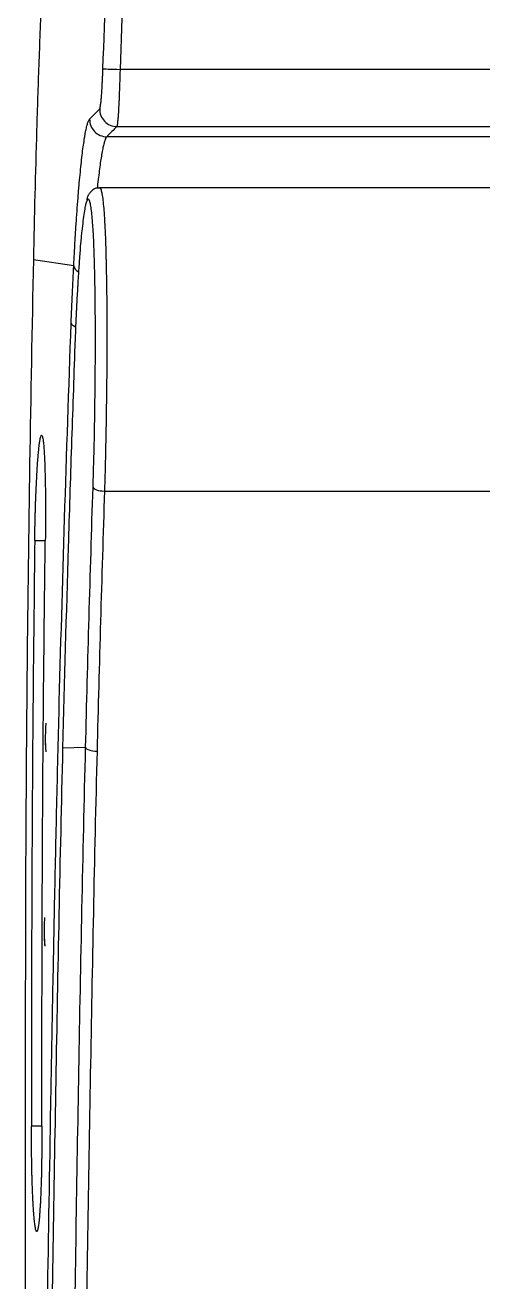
# Model space of a CAD drawing. Header units: millimetres. Extents: x -33000 to 294000, y 0 to 42408.
# Drawn here: x 275991.4 to 276031.4, y 15244.9 to 15354.8 of the extents above; entities that cross this region are included whole.
import ezdxf

# ---------------------------------------------------------------- set-up
doc = ezdxf.new("R2010")
doc.units = ezdxf.units.MM
doc.header["$LTSCALE"] = 50
doc.layers.add('arch', color=8, linetype='Continuous')

# ---------------------------------------------------------------- blocks, each defined once
blk = doc.blocks.new('A$C154C3404')
at = {"linetype": 'Continuous'}
for p, q in [((-210.84, 195.59), (-210.3, 199.12)), ((-252.93, 194.55), (-252.99, 196.56)), ((-204.01, 157.6), (-204.01, 193.32)), ((-199.55, 158.05), (-199.55, 192.7)), ((-198.65, 191.82), (-198.65, 157.16))]:
    blk.add_line(p, q, dxfattribs=at)
for centre, major_axis, ratio, start_param, end_param in [((-215.87, 194.31), (0.05, 1.5), 0.325788, 0.052844, 0.730475), ((-210.87, 194.09), (0.08, 1.5), 0.514192, 0.058252, 0.785639), ((-252.93, 193.55), (-0.025, -1), 0.32589, 3.194438, 4.720576), ((-230.2, 192.9), (-0.032, -0.999), 0.32583, 3.194436, 4.722836), ((-198.05, 192.7), (1.05, 1.07), 0.997304, 0.748443, 2.347461), ((-197.15, 191.82), (1.05, 1.07), 0.997302, 0.748005, 2.347892), ((-193.66, 191.53), (0.05, 1.5), 0.00001, 0.049886, 1.570771)]:
    blk.add_ellipse(centre, major_axis=major_axis, ratio=ratio, start_param=start_param, end_param=end_param, dxfattribs=at)
for points, knots in [([(-210.3, 199.12), (-216.24, 199.24), (-222.19, 199.35), (-234.07, 199.54), (-240.02, 199.62), (-248.94, 199.7), (-251.91, 199.73), (-257.85, 199.77), (-260.83, 199.79), (-269.74, 199.82), (-275.69, 199.83), (-287.58, 199.84), (-296.5, 199.84), (-305.41, 199.82), (-311.36, 199.8), (-314.33, 199.79), (-323.25, 199.76), (-329.2, 199.73), (-338.11, 199.68), (-341.09, 199.67), (-347.03, 199.63), (-350, 199.62), (-352.98, 199.6)], [0, 0, 0, 0, 0.125, 0.125, 0.25, 0.25, 0.3125, 0.3125, 0.375, 0.375, 0.5, 0.5, 0.625, 0.6875, 0.6875, 0.75, 0.75, 0.875, 0.875, 0.9375, 0.9375, 1, 1, 1, 1]), ([(-286.05, 198.37), (-286.06, 198.37), (-286.09, 198.37), (-286.14, 198.37), (-286.18, 198.37), (-286.23, 198.37), (-286.27, 198.37), (-286.32, 198.37), (-286.36, 198.37), (-286.41, 198.37), (-286.45, 198.37), (-286.5, 198.37), (-286.55, 198.37), (-286.59, 198.37), (-286.64, 198.37), (-286.68, 198.37), (-286.73, 198.37), (-286.77, 198.37), (-286.82, 198.37), (-286.86, 198.37), (-286.9, 198.37), (-286.95, 198.37), (-286.99, 198.37), (-287.04, 198.37), (-287.08, 198.37), (-287.13, 198.37), (-287.17, 198.37), (-287.22, 198.37), (-287.26, 198.37), (-287.31, 198.37), (-287.35, 198.38), (-287.4, 198.38), (-287.44, 198.38), (-287.49, 198.38), (-287.53, 198.38), (-287.58, 198.38), (-287.62, 198.38), (-287.66, 198.38), (-287.71, 198.38), (-287.75, 198.38), (-287.8, 198.38), (-287.98, 198.38), (-288.29, 198.38), (-288.72, 198.39), (-289.15, 198.4), (-289.57, 198.4), (-289.99, 198.41), (-290.39, 198.42), (-290.78, 198.43), (-291.2, 198.45), (-291.65, 198.46), (-292.12, 198.48), (-292.56, 198.5), (-292.97, 198.52), (-293.35, 198.55), (-293.7, 198.57), (-294.02, 198.6), (-294.3, 198.62), (-294.55, 198.65), (-294.77, 198.68), (-294.94, 198.71), (-295.08, 198.74), (-295.18, 198.77), (-295.23, 198.8), (-295.25, 198.83), (-295.24, 198.86), (-295.18, 198.89), (-295.08, 198.92), (-294.94, 198.95), (-294.77, 198.97), (-294.56, 199), (-294.31, 199.03), (-294.03, 199.06), (-293.71, 199.08), (-293.36, 199.11), (-292.98, 199.13), (-292.5, 199.16), (-291.9, 199.18), (-291.3, 199.21), (-290.79, 199.22), (-290.39, 199.24), (-289.99, 199.25), (-289.58, 199.26), (-289.16, 199.26), (-288.73, 199.27), (-288.29, 199.28), (-287.97, 199.28), (-287.76, 199.28), (-287.67, 199.28), (-287.57, 199.28), (-287.48, 199.28), (-287.38, 199.29), (-287.29, 199.29), (-287.19, 199.29), (-287.1, 199.29), (-287, 199.29), (-286.91, 199.29), (-286.81, 199.29), (-286.72, 199.29), (-286.62, 199.29), (-286.53, 199.29), (-286.43, 199.29), (-286.34, 199.29), (-286.24, 199.29), (-286.14, 199.29), (-286.08, 199.29), (-286.05, 199.29)], [0, 0, 0, 0, 0.001566, 0.003131, 0.004696, 0.006259, 0.007823, 0.009385, 0.010947, 0.012509, 0.01407, 0.015631, 0.017192, 0.018752, 0.020311, 0.021871, 0.02343, 0.024989, 0.026548, 0.028107, 0.029666, 0.031225, 0.032783, 0.034342, 0.035901, 0.03746, 0.039019, 0.040579, 0.042138, 0.043698, 0.045258, 0.046819, 0.04838, 0.049941, 0.051503, 0.053065, 0.054628, 0.056191, 0.057755, 0.05932, 0.060885, 0.062451, 0.078124, 0.09376, 0.109397, 0.125073, 0.140664, 0.156219, 0.171775, 0.18737, 0.208267, 0.229121, 0.250022, 0.270814, 0.291564, 0.312361, 0.333223, 0.354043, 0.374912, 0.395769, 0.416586, 0.437452, 0.458245, 0.478997, 0.499798, 0.520693, 0.541546, 0.562447, 0.583221, 0.603954, 0.624732, 0.645621, 0.666466, 0.687357, 0.708176, 0.72895, 0.749769, 0.780996, 0.81222, 0.827891, 0.843524, 0.859156, 0.874826, 0.890421, 0.905978, 0.921535, 0.937129, 0.940447, 0.943762, 0.947075, 0.950385, 0.953693, 0.956999, 0.960305, 0.963609, 0.966913, 0.970216, 0.97352, 0.976824, 0.98013, 0.983436, 0.986744, 0.990054, 0.993367, 0.996682, 1, 1, 1, 1]), ([(-234.85, 199), (-239.11, 199.05), (-243.38, 199.1), (-249.78, 199.16), (-251.91, 199.18), (-256.18, 199.21), (-262.58, 199.25), (-271.11, 199.28), (-277.51, 199.29), (-281.78, 199.29), (-283.91, 199.29), (-286.05, 199.29)], [0, 0, 0, 0, 0.25, 0.25, 0.375, 0.375, 0.5, 0.75, 0.875, 0.875, 1, 1, 1, 1]), ([(-234.85, 199), (-234.83, 199), (-234.8, 199), (-234.75, 199), (-234.7, 198.99), (-234.65, 198.99), (-234.6, 198.99), (-234.56, 198.99), (-234.51, 198.99), (-234.46, 198.99), (-234.41, 198.99), (-234.36, 198.99), (-234.31, 198.99), (-234.27, 198.99), (-234.22, 198.99), (-234.17, 198.99), (-234.12, 198.99), (-234.07, 198.98), (-234.03, 198.98), (-233.98, 198.98), (-233.93, 198.98), (-233.88, 198.98), (-233.83, 198.98), (-233.79, 198.98), (-233.74, 198.98), (-233.69, 198.98), (-233.64, 198.98), (-233.6, 198.98), (-233.55, 198.97), (-233.5, 198.97), (-233.45, 198.97), (-233.41, 198.97), (-233.36, 198.97), (-233.31, 198.97), (-233.26, 198.97), (-233.22, 198.97), (-233.17, 198.97), (-233.12, 198.97), (-233.08, 198.96), (-233.03, 198.96), (-232.98, 198.96), (-232.93, 198.96), (-232.89, 198.96), (-232.84, 198.96), (-232.79, 198.96), (-232.75, 198.96), (-232.7, 198.95), (-232.65, 198.95), (-232.61, 198.95), (-232.56, 198.95), (-232.51, 198.95), (-232.47, 198.95), (-232.42, 198.95), (-232.38, 198.95), (-232.33, 198.94), (-232.28, 198.94), (-232.24, 198.94), (-232.19, 198.94), (-232.14, 198.94), (-232.1, 198.94), (-232.05, 198.94), (-232.01, 198.93), (-231.96, 198.93), (-231.92, 198.93), (-231.87, 198.93), (-231.82, 198.93), (-231.78, 198.93), (-231.73, 198.93), (-231.69, 198.92), (-231.64, 198.92), (-231.6, 198.92), (-231.55, 198.92), (-231.51, 198.92), (-231.46, 198.92), (-231.41, 198.92), (-231.37, 198.91), (-231.12, 198.9), (-230.66, 198.89), (-230.03, 198.86), (-229.43, 198.83), (-228.87, 198.8), (-228.29, 198.77), (-227.72, 198.72), (-227.19, 198.68), (-226.72, 198.63), (-226.34, 198.59), (-226.03, 198.54), (-225.81, 198.49), (-225.68, 198.45), (-225.63, 198.4), (-225.68, 198.36), (-225.81, 198.31), (-226.03, 198.27), (-226.33, 198.23), (-226.72, 198.2), (-227.18, 198.17), (-227.72, 198.14), (-228.32, 198.12), (-228.99, 198.1), (-229.72, 198.08), (-230.5, 198.07), (-231.07, 198.06), (-231.41, 198.06), (-231.49, 198.06), (-231.58, 198.06), (-231.66, 198.06), (-231.75, 198.06), (-231.83, 198.06), (-231.92, 198.06), (-232, 198.06), (-232.09, 198.06), (-232.18, 198.06), (-232.26, 198.06), (-232.35, 198.06), (-232.44, 198.06), (-232.52, 198.06), (-232.61, 198.06), (-232.7, 198.06), (-232.79, 198.06), (-232.87, 198.06), (-232.96, 198.06), (-233.05, 198.06), (-233.14, 198.06), (-233.23, 198.06), (-233.31, 198.06), (-233.4, 198.06), (-233.49, 198.06), (-233.58, 198.06), (-233.67, 198.06), (-233.76, 198.07), (-233.85, 198.07), (-233.94, 198.07), (-234.03, 198.07), (-234.12, 198.07), (-234.21, 198.07), (-234.3, 198.07), (-234.39, 198.07), (-234.48, 198.07), (-234.57, 198.07), (-234.67, 198.07), (-234.76, 198.08), (-234.82, 198.08), (-234.85, 198.08)], [0, 0, 0, 0, 0.001688, 0.003374, 0.005059, 0.006743, 0.008424, 0.010104, 0.011783, 0.013461, 0.015137, 0.016812, 0.018485, 0.020158, 0.021829, 0.023499, 0.025168, 0.026836, 0.028503, 0.030169, 0.031834, 0.033498, 0.035162, 0.036825, 0.038487, 0.040148, 0.041809, 0.043469, 0.045129, 0.046788, 0.048447, 0.050105, 0.051764, 0.053421, 0.055079, 0.056736, 0.058394, 0.060051, 0.061708, 0.063365, 0.065022, 0.066679, 0.068337, 0.069994, 0.071652, 0.07331, 0.074968, 0.076627, 0.078286, 0.079946, 0.081606, 0.083266, 0.084928, 0.08659, 0.088252, 0.089915, 0.091579, 0.093244, 0.09491, 0.096577, 0.098244, 0.099913, 0.101583, 0.103254, 0.104926, 0.106599, 0.108273, 0.109949, 0.111626, 0.113304, 0.114984, 0.116665, 0.118348, 0.120032, 0.121718, 0.123406, 0.125095, 0.150232, 0.17514, 0.199975, 0.224892, 0.250047, 0.281416, 0.312482, 0.343551, 0.374925, 0.406303, 0.437371, 0.468436, 0.499798, 0.531191, 0.562273, 0.593348, 0.624719, 0.656134, 0.687239, 0.71834, 0.749742, 0.78116, 0.81227, 0.843382, 0.874802, 0.877969, 0.881131, 0.884287, 0.887438, 0.890584, 0.893726, 0.896863, 0.899996, 0.903126, 0.906252, 0.909375, 0.912495, 0.915613, 0.918729, 0.921843, 0.924955, 0.928066, 0.931177, 0.934286, 0.937396, 0.940505, 0.943615, 0.946725, 0.949837, 0.952949, 0.956063, 0.959179, 0.962298, 0.965419, 0.968542, 0.971669, 0.974799, 0.977933, 0.981071, 0.984213, 0.98736, 0.990512, 0.993669, 0.996832, 1, 1, 1, 1]), ([(-164.95, 197.11), (-166.83, 197.26), (-168.72, 197.39), (-172.49, 197.64), (-176.27, 197.88), (-180.05, 198.08), (-183.83, 198.26), (-185.72, 198.35), (-189.5, 198.51), (-191.39, 198.58), (-195.17, 198.72), (-197.06, 198.78), (-202.73, 198.95), (-206.51, 199.04), (-210.3, 199.12)], [0, 0, 0, 0, 0.125, 0.125, 0.25, 0.375, 0.375, 0.5, 0.5, 0.625, 0.625, 0.75, 0.75, 1, 1, 1, 1]), ([(-252.99, 196.56), (-262.7, 196.8), (-272.4, 196.99), (-286.96, 197.25), (-291.81, 197.33), (-301.51, 197.49), (-306.37, 197.56), (-316.07, 197.7), (-320.92, 197.76), (-330.63, 197.89), (-335.48, 197.94), (-342.76, 198.03), (-345.19, 198.05), (-348.83, 198.09), (-350.04, 198.1), (-352.46, 198.13), (-353.68, 198.14), (-357.32, 198.18), (-359.74, 198.2), (-363.38, 198.23), (-364.6, 198.24), (-367.02, 198.25), (-368.24, 198.25), (-369.45, 198.25)], [0, 0, 0, 0, 0.25, 0.25, 0.375, 0.375, 0.5, 0.5, 0.625, 0.625, 0.75, 0.75, 0.8125, 0.8125, 0.84375, 0.84375, 0.875, 0.875, 0.9375, 0.9375, 0.96875, 0.96875, 1, 1, 1, 1]), ([(-352.48, 198.53), (-349.63, 198.5), (-346.79, 198.46), (-341.09, 198.4), (-338.25, 198.37), (-329.7, 198.27), (-324.01, 198.2), (-312.62, 198.04), (-306.93, 197.96), (-295.54, 197.79), (-289.85, 197.69), (-281.31, 197.54), (-278.46, 197.49), (-272.77, 197.38), (-267.07, 197.27), (-261.38, 197.15), (-255.69, 197.02), (-252.84, 196.95), (-238.61, 196.58), (-227.23, 196.22), (-215.84, 195.81)], [0, 0, 0, 0, 0.0625, 0.0625, 0.125, 0.125, 0.25, 0.25, 0.375, 0.375, 0.5, 0.5, 0.5625, 0.5625, 0.625, 0.6875, 0.6875, 0.75, 0.75, 1, 1, 1, 1]), ([(-286.05, 198.37), (-283.91, 198.37), (-281.78, 198.37), (-277.51, 198.37), (-271.11, 198.36), (-262.58, 198.33), (-256.18, 198.29), (-251.91, 198.26), (-249.78, 198.24), (-243.38, 198.18), (-239.11, 198.13), (-234.85, 198.08)], [0, 0, 0, 0, 0.125, 0.125, 0.25, 0.5, 0.625, 0.625, 0.75, 0.75, 1, 1, 1, 1]), ([(-268.7, 198.17), (-268.79, 198.17), (-269.05, 198.18), (-269.47, 198.17), (-269.9, 198.16), (-270.13, 198.15), (-270.27, 198.12), (-270.31, 198.11)], [0, 0, 0, 0, 0.138102, 0.377285, 0.617579, 0.868776, 1, 1, 1, 1]), ([(-268.97, 198.17), (-269.04, 198.17), (-269.1, 198.17), (-269.19, 198.17), (-269.21, 198.17), (-269.25, 198.17), (-269.27, 198.17), (-269.32, 198.17), (-269.36, 198.17), (-269.48, 198.17), (-269.55, 198.17), (-269.64, 198.17), (-269.65, 198.17), (-269.69, 198.16), (-269.74, 198.16), (-269.81, 198.16), (-269.87, 198.16), (-269.92, 198.15), (-269.95, 198.15), (-270.02, 198.15), (-270.06, 198.14), (-270.11, 198.14), (-270.12, 198.14), (-270.15, 198.13), (-270.16, 198.13), (-270.18, 198.13), (-270.19, 198.12), (-270.2, 198.12)], [0, 0, 0, 0, 0.101469, 0.101469, 0.13356, 0.13356, 0.16565, 0.16565, 0.229831, 0.229831, 0.358192, 0.358192, 0.390283, 0.390283, 0.422373, 0.486554, 0.550735, 0.550735, 0.614915, 0.614915, 0.743277, 0.743277, 0.807458, 0.807458, 0.871638, 0.871638, 1, 1, 1, 1]), ([(-267.8, 198.14), (-267.88, 198.14), (-268.07, 198.16), (-268.4, 198.17), (-268.63, 198.17), (-268.7, 198.17)], [0, 0, 0, 0, 0.378429, 0.807237, 1, 1, 1, 1]), ([(-251.7, 198.07), (-251.79, 198.08), (-252.04, 198.08), (-252.47, 198.08), (-252.9, 198.07), (-253.13, 198.05), (-253.27, 198.03), (-253.31, 198.02)], [0, 0, 0, 0, 0.138674, 0.37779, 0.617967, 0.869015, 1, 1, 1, 1]), ([(-251.97, 198.08), (-252.04, 198.08), (-252.1, 198.08), (-252.18, 198.08), (-252.2, 198.08), (-252.24, 198.08), (-252.26, 198.08), (-252.32, 198.08), (-252.36, 198.08), (-252.48, 198.08), (-252.55, 198.07), (-252.63, 198.07), (-252.65, 198.07), (-252.69, 198.07), (-252.73, 198.07), (-252.81, 198.07), (-252.87, 198.06), (-252.92, 198.06), (-252.95, 198.06), (-253.02, 198.06), (-253.06, 198.05), (-253.11, 198.05), (-253.12, 198.05), (-253.15, 198.04), (-253.16, 198.04), (-253.18, 198.03), (-253.19, 198.03), (-253.19, 198.03)], [0, 0, 0, 0, 0.101412, 0.101412, 0.133504, 0.133504, 0.165597, 0.165597, 0.229781, 0.229781, 0.358151, 0.358151, 0.390244, 0.390244, 0.422336, 0.486521, 0.550706, 0.550706, 0.614891, 0.614891, 0.74326, 0.74326, 0.807445, 0.807445, 0.87163, 0.87163, 1, 1, 1, 1]), ([(-250.8, 198.03), (-250.87, 198.04), (-251.07, 198.05), (-251.39, 198.07), (-251.62, 198.07), (-251.7, 198.07)], [0, 0, 0, 0, 0.379059, 0.808181, 1, 1, 1, 1]), ([(-365.87, 196.19), (-363.52, 196.18), (-361.17, 196.17), (-356.46, 196.14), (-354.11, 196.12), (-347.05, 196.05), (-342.34, 196.01), (-332.93, 195.91), (-328.22, 195.85), (-318.81, 195.73), (-314.1, 195.66), (-304.69, 195.52), (-299.98, 195.45), (-290.57, 195.3), (-285.87, 195.22), (-271.75, 194.97), (-262.34, 194.78), (-252.93, 194.55)], [0, 0, 0, 0, 0.0625, 0.0625, 0.125, 0.125, 0.25, 0.25, 0.375, 0.375, 0.5, 0.5, 0.625, 0.625, 0.75, 0.75, 1, 1, 1, 1]), ([(-217.8, 195.49), (-220.73, 195.59), (-223.66, 195.69), (-229.53, 195.89), (-232.46, 195.98), (-241.26, 196.25), (-247.12, 196.41), (-252.99, 196.56)], [0, 0, 0, 0, 0.25, 0.25, 0.5, 0.5, 1, 1, 1, 1]), ([(-210.84, 195.59), (-210.37, 195.57), (-209.92, 195.54), (-209.03, 195.49), (-208.16, 195.44), (-206.92, 195.36), (-205.74, 195.28), (-205, 195.22), (-204.46, 195.18), (-204.28, 195.16), (-204.06, 195.14), (-204.02, 195.14), (-203.93, 195.13), (-203.8, 195.12), (-203.68, 195.11), (-203.26, 195.07), (-202.62, 195.01), (-201.75, 194.92), (-200.96, 194.83), (-200.49, 194.77), (-200.05, 194.7), (-199.84, 194.67), (-199.63, 194.64), (-199.6, 194.63), (-199.56, 194.63), (-199.49, 194.62), (-199.33, 194.59), (-199.21, 194.57), (-198.97, 194.52), (-198.68, 194.46), (-198.35, 194.37), (-198.2, 194.31), (-198.07, 194.25), (-198.03, 194.23), (-198, 194.2)], [0, 0, 0, 0, 0.0625, 0.0625, 0.125, 0.1875, 0.25, 0.3125, 0.3125, 0.34375, 0.34375, 0.351563, 0.351563, 0.359375, 0.375, 0.375, 0.4375, 0.5, 0.5625, 0.625, 0.625, 0.6875, 0.6875, 0.695312, 0.695312, 0.703125, 0.71875, 0.75, 0.75, 0.8125, 0.875, 0.9375, 0.9375, 1, 1, 1, 1]), ([(-253.26, 193.55), (-262.67, 193.79), (-272.08, 193.97), (-286.19, 194.22), (-290.9, 194.3), (-300.31, 194.45), (-305.01, 194.52), (-314.43, 194.66), (-323.84, 194.79), (-333.25, 194.91), (-342.66, 195.01), (-347.36, 195.06), (-354.42, 195.12), (-356.77, 195.14), (-361.48, 195.17), (-363.83, 195.18), (-366.19, 195.19)], [0, 0, 0, 0, 0.25, 0.25, 0.375, 0.375, 0.5, 0.5, 0.625, 0.75, 0.75, 0.875, 0.875, 0.9375, 0.9375, 1, 1, 1, 1]), ([(-205.31, 194.5), (-205.34, 194.51), (-205.37, 194.52), (-205.41, 194.53), (-205.43, 194.53), (-205.46, 194.54), (-205.48, 194.55), (-205.53, 194.56), (-205.57, 194.57), (-205.77, 194.61), (-205.96, 194.64), (-206.39, 194.71), (-206.64, 194.75), (-207.18, 194.81), (-207.48, 194.85), (-207.89, 194.89), (-207.97, 194.9), (-208.14, 194.92), (-208.4, 194.94), (-208.68, 194.97), (-209.24, 195.02), (-209.64, 195.05), (-210.48, 195.11), (-210.92, 195.14), (-211.62, 195.19), (-211.86, 195.2), (-212.17, 195.22), (-212.23, 195.23), (-212.35, 195.23), (-212.54, 195.24), (-212.73, 195.25), (-213.36, 195.29), (-213.88, 195.32), (-214.95, 195.37), (-215.5, 195.4), (-216.62, 195.44), (-217.2, 195.47), (-217.8, 195.49)], [0, 0, 0, 0, 0.021526, 0.021526, 0.033175, 0.033175, 0.044823, 0.044823, 0.06812, 0.06812, 0.161308, 0.161308, 0.254496, 0.254496, 0.347684, 0.347684, 0.370981, 0.370981, 0.394278, 0.440872, 0.440872, 0.53406, 0.53406, 0.627248, 0.627248, 0.673842, 0.673842, 0.685491, 0.685491, 0.697139, 0.720436, 0.720436, 0.813624, 0.813624, 0.906812, 0.906812, 1, 1, 1, 1]), ([(-205.18, 194.19), (-205.17, 194.19), (-205.16, 194.19), (-205.14, 194.2), (-205.13, 194.2), (-205.12, 194.21), (-205.11, 194.21), (-205.08, 194.22), (-205.07, 194.23), (-205.03, 194.25), (-205.01, 194.27), (-204.97, 194.31), (-204.99, 194.38), (-205.13, 194.44), (-205.25, 194.48), (-205.28, 194.49), (-205.31, 194.5)], [0, 0, 0, 0, 0.024325, 0.024325, 0.061633, 0.061633, 0.098941, 0.098941, 0.173556, 0.173556, 0.322788, 0.322788, 0.621251, 0.919713, 0.919713, 1, 1, 1, 1]), ([(-204.04, 193.32), (-204.03, 193.4), (-204.01, 193.63), (-204.21, 193.97), (-204.46, 194.2), (-204.7, 194.34), (-204.88, 194.41), (-205.02, 194.45), (-205.06, 194.46)], [0, 0, 0, 0, 0.075719, 0.245634, 0.40836, 0.601237, 0.878176, 1, 1, 1, 1]), ([(-230.19, 193.9), (-229.59, 193.88), (-228.99, 193.86), (-227.79, 193.83), (-227.18, 193.81), (-225.95, 193.78), (-225.33, 193.77), (-224.55, 193.76), (-224.39, 193.75), (-224.08, 193.75), (-223.92, 193.75), (-223.45, 193.74), (-223.14, 193.73), (-222.67, 193.73), (-222.51, 193.73), (-222.2, 193.72), (-222.04, 193.72), (-221.58, 193.71), (-221.27, 193.71), (-220.34, 193.7), (-219.74, 193.7), (-218.54, 193.69), (-217.95, 193.69), (-217.08, 193.69), (-216.79, 193.69), (-216.36, 193.69), (-216.14, 193.69), (-215.93, 193.69), (-215.79, 193.69), (-215.72, 193.69), (-215.08, 193.7), (-214.54, 193.7), (-213.48, 193.71), (-212.97, 193.72), (-211.98, 193.74), (-211.51, 193.75), (-210.94, 193.76), (-210.82, 193.76), (-210.66, 193.77), (-210.6, 193.77), (-210.49, 193.77), (-210.21, 193.78), (-209.95, 193.79), (-209.33, 193.81), (-208.56, 193.84), (-207.88, 193.88), (-207.41, 193.91), (-207.26, 193.92), (-207.04, 193.94), (-206.97, 193.94), (-206.87, 193.95), (-206.84, 193.95), (-206.77, 193.96), (-206.74, 193.96), (-206.44, 193.99), (-206.21, 194.01), (-205.81, 194.06), (-205.64, 194.08), (-205.36, 194.13), (-205.26, 194.16), (-205.18, 194.19)], [0, 0, 0, 0, 0.055808, 0.055808, 0.111616, 0.111616, 0.167425, 0.167425, 0.181377, 0.181377, 0.195329, 0.195329, 0.223233, 0.223233, 0.237185, 0.237185, 0.251137, 0.251137, 0.279041, 0.279041, 0.334849, 0.334849, 0.390658, 0.390658, 0.418562, 0.418562, 0.432514, 0.43949, 0.43949, 0.446466, 0.446466, 0.502274, 0.502274, 0.558082, 0.558082, 0.613891, 0.613891, 0.627843, 0.627843, 0.634819, 0.634819, 0.641795, 0.669699, 0.669699, 0.725507, 0.781315, 0.781315, 0.80922, 0.80922, 0.823172, 0.823172, 0.830148, 0.830148, 0.837124, 0.837124, 0.892932, 0.892932, 0.94874, 0.94874, 1, 1, 1, 1]), ([(-199.55, 192.7), (-199.57, 192.73), (-199.61, 192.76), (-199.73, 192.81), (-199.88, 192.87), (-200.19, 192.96), (-200.46, 193.02), (-200.68, 193.07), (-200.8, 193.09), (-200.94, 193.12), (-201.01, 193.13), (-201.05, 193.14), (-201.08, 193.14), (-201.28, 193.18), (-201.47, 193.21), (-201.89, 193.27), (-202.33, 193.33), (-203.07, 193.42), (-203.64, 193.49), (-203.94, 193.52), (-203.96, 193.52)], [0, 0, 0, 0, 0.11043, 0.11043, 0.22086, 0.33129, 0.44172, 0.44172, 0.496936, 0.524543, 0.538347, 0.538347, 0.552151, 0.552151, 0.662581, 0.662581, 0.773011, 0.883441, 0.993871, 1, 1, 1, 1]), ([(-198, 194.2), (-197.95, 194.15), (-197.9, 194.09), (-197.63, 193.84), (-197.43, 193.63), (-197.18, 193.39), (-197.14, 193.35), (-197.1, 193.31)], [0, 0, 0, 0, 0.175122, 0.175122, 0.875608, 0.875608, 1, 1, 1, 1]), ([(-204.01, 193.32), (-204.01, 193.31), (-204.01, 193.3), (-204.03, 193.27), (-204.05, 193.25), (-204.09, 193.23), (-204.11, 193.22), (-204.14, 193.21), (-204.15, 193.21), (-204.17, 193.2), (-204.18, 193.2), (-204.28, 193.17), (-204.4, 193.14), (-204.7, 193.09), (-204.88, 193.06), (-205.3, 193.01), (-205.54, 192.99), (-205.85, 192.96), (-205.89, 192.96), (-205.96, 192.95), (-205.99, 192.95), (-206.1, 192.94), (-206.32, 192.93), (-206.56, 192.91), (-207.05, 192.88), (-207.77, 192.85), (-208.58, 192.81), (-209.23, 192.79), (-209.45, 192.79), (-209.74, 192.78), (-209.8, 192.78), (-209.92, 192.77), (-209.97, 192.77), (-210.15, 192.77), (-210.27, 192.76), (-210.87, 192.75), (-211.37, 192.74), (-212.41, 192.72), (-212.95, 192.71), (-214.06, 192.7), (-214.63, 192.7), (-215.3, 192.7), (-215.37, 192.69), (-215.52, 192.69), (-215.75, 192.69), (-215.97, 192.69), (-216.43, 192.69), (-216.73, 192.69), (-217.65, 192.69), (-218.27, 192.69), (-219.53, 192.7), (-220.17, 192.7), (-221.14, 192.71), (-221.47, 192.72), (-221.96, 192.72), (-222.12, 192.72), (-222.45, 192.73), (-222.62, 192.73), (-223.11, 192.74), (-223.44, 192.74), (-223.94, 192.75), (-224.1, 192.75), (-224.43, 192.76), (-224.6, 192.76), (-225.42, 192.77), (-226.07, 192.79), (-227.36, 192.81), (-228, 192.83), (-229.27, 192.86), (-229.9, 192.88), (-230.53, 192.9)], [0, 0, 0, 0, 0.018747, 0.018747, 0.04457, 0.04457, 0.057481, 0.057481, 0.063936, 0.063936, 0.070392, 0.070392, 0.122037, 0.122037, 0.173682, 0.173682, 0.225327, 0.225327, 0.231782, 0.231782, 0.238238, 0.238238, 0.251149, 0.276972, 0.276972, 0.328616, 0.380261, 0.380261, 0.406084, 0.406084, 0.412539, 0.412539, 0.418995, 0.418995, 0.431906, 0.431906, 0.483551, 0.483551, 0.535196, 0.535196, 0.586841, 0.586841, 0.593297, 0.593297, 0.599752, 0.612663, 0.612663, 0.638486, 0.638486, 0.690131, 0.690131, 0.741776, 0.741776, 0.767598, 0.767598, 0.780509, 0.780509, 0.79342, 0.79342, 0.819243, 0.819243, 0.832154, 0.832154, 0.845065, 0.845065, 0.89671, 0.89671, 0.948355, 0.948355, 1, 1, 1, 1]), ([(-197.1, 193.31), (-197.1, 193.31), (-197.09, 193.3), (-197.05, 193.29), (-197.01, 193.28), (-196.95, 193.27), (-196.89, 193.26), (-196.87, 193.25), (-196.84, 193.25), (-196.83, 193.25), (-196.81, 193.24), (-196.75, 193.24), (-196.64, 193.22), (-196.46, 193.2), (-196.32, 193.19), (-196.23, 193.18), (-196.21, 193.18), (-196.17, 193.17), (-196.12, 193.17), (-196.06, 193.16), (-195.94, 193.16), (-195.77, 193.14), (-195.59, 193.13), (-195.45, 193.12), (-195.4, 193.12), (-195.33, 193.11), (-195.31, 193.11), (-195.26, 193.11), (-195.13, 193.1), (-194.91, 193.09), (-194.59, 193.07), (-194.38, 193.06), (-194.21, 193.06), (-194.16, 193.05), (-194.05, 193.05), (-193.99, 193.05), (-193.83, 193.04), (-193.72, 193.04), (-193.6, 193.03)], [0, 0, 0, 0, 0.0625, 0.0625, 0.125, 0.1875, 0.1875, 0.21875, 0.21875, 0.234375, 0.234375, 0.25, 0.3125, 0.375, 0.4375, 0.4375, 0.453125, 0.453125, 0.46875, 0.5, 0.5, 0.5625, 0.625, 0.625, 0.65625, 0.65625, 0.671875, 0.671875, 0.6875, 0.75, 0.8125, 0.875, 0.875, 0.90625, 0.90625, 0.9375, 0.9375, 1, 1, 1, 1]), ([(-193.6, 193.03), (-188.82, 192.86), (-184.04, 192.66), (-176.88, 192.27), (-174.49, 192.13), (-169.72, 191.82), (-167.33, 191.65), (-164.94, 191.47)], [0, 0, 0, 0, 0.5, 0.5, 0.75, 0.75, 1, 1, 1, 1]), ([(-193.66, 191.53), (-193.82, 191.54), (-193.97, 191.54), (-194.29, 191.55), (-194.6, 191.56), (-194.91, 191.57), (-195.13, 191.58), (-195.21, 191.58), (-195.32, 191.58), (-195.36, 191.59), (-195.44, 191.59), (-195.47, 191.59), (-195.66, 191.6), (-195.94, 191.61), (-196.22, 191.62), (-196.48, 191.63), (-196.61, 191.64), (-196.77, 191.65), (-196.8, 191.65), (-196.86, 191.65), (-196.95, 191.66), (-197.04, 191.66), (-197.21, 191.67), (-197.43, 191.68), (-197.63, 191.7), (-197.76, 191.71), (-197.81, 191.71), (-197.87, 191.71), (-197.89, 191.72), (-197.94, 191.72), (-197.96, 191.72), (-198.06, 191.73), (-198.2, 191.74), (-198.32, 191.76), (-198.43, 191.77), (-198.47, 191.77), (-198.53, 191.78), (-198.55, 191.79), (-198.58, 191.79), (-198.59, 191.8), (-198.63, 191.81), (-198.64, 191.81), (-198.65, 191.82)], [0, 0, 0, 0, 0.0625, 0.0625, 0.125, 0.1875, 0.1875, 0.21875, 0.21875, 0.234375, 0.234375, 0.25, 0.25, 0.3125, 0.375, 0.375, 0.4375, 0.4375, 0.453125, 0.453125, 0.46875, 0.5, 0.5, 0.5625, 0.625, 0.625, 0.65625, 0.65625, 0.671875, 0.671875, 0.6875, 0.6875, 0.75, 0.8125, 0.8125, 0.875, 0.875, 0.90625, 0.90625, 0.9375, 0.9375, 1, 1, 1, 1]), ([(-165.06, 189.97), (-167.44, 190.16), (-169.82, 190.33), (-174.58, 190.64), (-176.97, 190.78), (-184.12, 191.16), (-188.89, 191.37), (-193.66, 191.53)], [0, 0, 0, 0, 0.25, 0.25, 0.5, 0.5, 1, 1, 1, 1])]:
    blk.add_open_spline(points, degree=3, knots=knots, dxfattribs=at)
for points in [[(-286.05, 198.37), (-286.05, 198.68), (-286.05, 198.98), (-286.05, 199.29)], [(-234.85, 199), (-234.85, 198.69), (-234.85, 198.38), (-234.85, 198.08)], [(-215.84, 195.81), (-214.97, 195.78), (-213.26, 195.71), (-211.63, 195.63), (-210.84, 195.59)], [(-252.93, 194.55), (-245.35, 194.36), (-237.77, 194.14), (-230.19, 193.9)], [(-230.53, 192.9), (-238.1, 193.14), (-245.68, 193.36), (-253.26, 193.55)], [(-230.53, 192.9), (-230.53, 181.13), (-230.53, 169.37), (-230.53, 157.6)], [(-198.65, 191.82), (-198.95, 192.11), (-199.25, 192.41), (-199.55, 192.7)], [(-193.66, 156.76), (-193.66, 168.35), (-193.66, 179.94), (-193.66, 191.53)]]:
    blk.add_open_spline(points, degree=3, dxfattribs=at)

msp = doc.modelspace()

# ---------------------------------------------------------------- block references
at = {"layer": 'arch', "ltscale": 25, "rotation": 89.99999999999999}
msp.add_blockref('A$C154C3404', (276191.21, 15544.6), dxfattribs=at)

doc.saveas('drawing.dxf')
